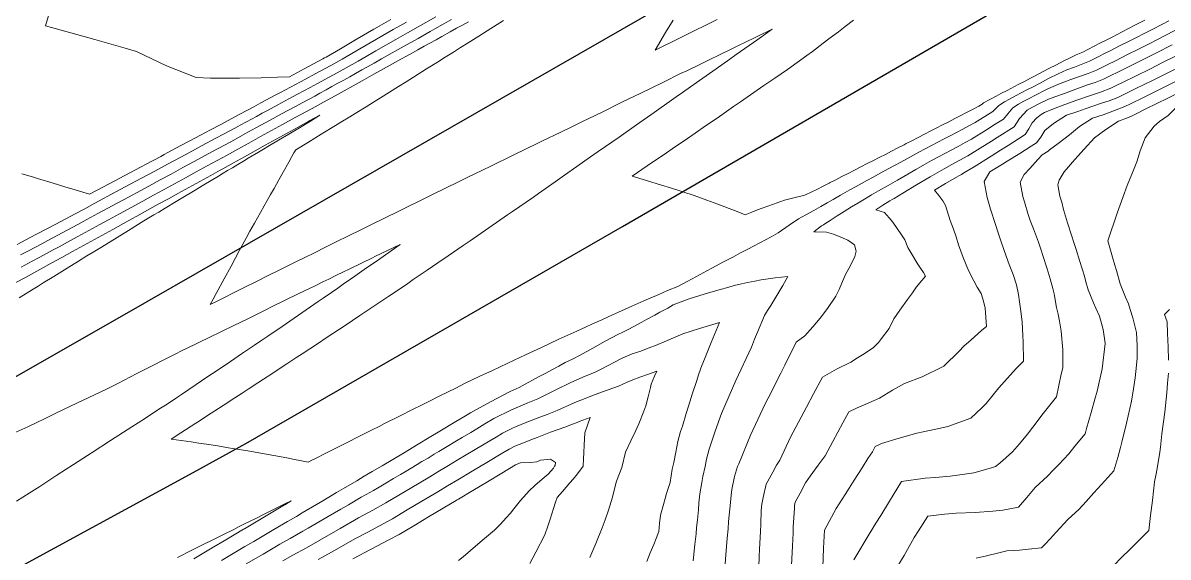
# Model space of a CAD drawing. Header units: inches. Extents: x 11351264 to 11356330, y 6702313 to 6706468.
# Drawn here: x 11354083.3 to 11354518.1, y 6704542.9 to 6704745.8 of the extents above; entities that cross this region are included whole.
import ezdxf

# ---------------------------------------------------------------- set-up
doc = ezdxf.new("R2010")
doc.units = ezdxf.units.IN
doc.header["$MEASUREMENT"] = 0
doc.layers.add('Shumate_Contours_clip1', color=7, linetype='Continuous', lineweight=0)
doc.layers.add('Shumate_Streets_clip1', color=7, linetype='Continuous')

msp = doc.modelspace()

# ---------------------------------------------------------------- linework, layer by layer
at = {"layer": 'Shumate_Contours_clip1'}
for points, elevation in [([(11354222.95, 6704747.02), (11354218.58, 6704744.49), (11354216.59, 6704743.35), (11354210.23, 6704739.66), (11354203.88, 6704735.98), (11354198.39, 6704732.8), (11354197.78, 6704732.45), (11354197.18, 6704732.13), (11354190.11, 6704728.36), (11354184.46, 6704725.35), (11354179.96, 6704725.19), (11354173.77, 6704724.97), (11354165.56, 6704724.79), (11354160.14, 6704724.73), (11354157.33, 6704724.75), (11354154.56, 6704724.74), (11354149.13, 6704725.08), (11354137.84, 6704729.5), (11354126.37, 6704734.94), (11354122.08, 6704736.15), (11354115.05, 6704738.15), (11354110.55, 6704739.42), (11354103.73, 6704741.4), (11354091.92, 6704744.64), (11354094.85, 6704754.44)], 1424), ([(11354240.08, 6704748.08), (11354233.42, 6704744.28), (11354229.33, 6704741.98), (11354224.87, 6704739.46), (11354217.32, 6704735.14), (11354210.55, 6704731.25), (11354207.17, 6704729.36), (11354202.67, 6704726.85), (11354199.53, 6704725.12), (11354195.13, 6704722.7), (11354192.42, 6704721.26), (11354187.61, 6704718.68), (11354184.31, 6704716.91), (11354180.1, 6704714.64), (11354176.22, 6704712.57), (11354174.2, 6704711.46), (11354171.96, 6704710.25), (11354170.03, 6704709.19), (11354168.16, 6704708.17), (11354165.85, 6704706.93), (11354164.07, 6704705.95), (11354159.46, 6704703.48), (11354156.6, 6704701.94), (11354151.39, 6704699.16), (11354149.14, 6704697.94), (11354143.32, 6704694.84), (11354138.24, 6704692.08), (11354133.37, 6704689.44), (11354125.97, 6704685.49), (11354118.64, 6704681.58), (11354110.59, 6704677.3), (11354106.77, 6704675.23), (11354103.12, 6704673.26), (11354095.79, 6704669.38), (11354088.47, 6704665.5), (11354086.08, 6704664.24), (11354081.15, 6704661.63)], 1420), ([(11354245.99, 6704747.04), (11354239.74, 6704743.5), (11354237.89, 6704742.45), (11354233.35, 6704739.91), (11354230.29, 6704738.2), (11354225.83, 6704735.71), (11354223.47, 6704734.36), (11354219.45, 6704732.08), (11354216.65, 6704730.47), (11354214.13, 6704729.07), (11354212.04, 6704727.9), (11354209.62, 6704726.56), (11354207.43, 6704725.34), (11354205.11, 6704724.05), (11354202.9, 6704722.84), (11354200.59, 6704721.56), (11354198.5, 6704720.41), (11354196.06, 6704719.07), (11354194.1, 6704717.99), (11354189.52, 6704715.54), (11354186.58, 6704713.95), (11354181.45, 6704711.18), (11354177.21, 6704708.86), (11354171.79, 6704705.89), (11354167.62, 6704703.62), (11354162.45, 6704700.78), (11354154.98, 6704696.76), (11354148.31, 6704693.17), (11354144.08, 6704690.85), (11354139.55, 6704688.38), (11354135.39, 6704686.12), (11354131.1, 6704683.78), (11354128.09, 6704682.17), (11354123.33, 6704679.61), (11354115.3, 6704675.31), (11354111.7, 6704673.34), (11354107.55, 6704671.09), (11354104.17, 6704669.25), (11354100.11, 6704667.05), (11354092.77, 6704663.13), (11354090.45, 6704661.9), (11354085.43, 6704659.22), (11354082.44, 6704657.64)], 1418), ([(11354518.32, 6704746.58), (11354515.93, 6704745.34), (11354512, 6704743.31), (11354509.58, 6704742.06), (11354505.55, 6704739.99), (11354503.1, 6704738.73), (11354499.65, 6704737.01), (11354496.32, 6704735.33), (11354493.91, 6704734.12), (11354491.51, 6704732.9), (11354488.32, 6704731.27), (11354485.11, 6704729.97), (11354482.61, 6704729.02), (11354479.65, 6704727.95), (11354476.42, 6704726.46), (11354472.73, 6704724.66), (11354469.24, 6704722.79), (11354466.86, 6704721.54), (11354464.46, 6704720.34), (11354462.55, 6704719.35), (11354460.18, 6704718.07), (11354457.84, 6704716.77), (11354456.03, 6704715.77), (11354453.85, 6704714.46), (11354451.54, 6704712.13), (11354444.85, 6704707.92), (11354442.47, 6704706.67), (11354440.17, 6704705.45), (11354437.79, 6704704.19), (11354435.41, 6704702.95), (11354433.06, 6704701.74), (11354430.67, 6704700.5), (11354428.28, 6704699.23), (11354425.92, 6704697.98), (11354423.52, 6704696.72), (11354416.66, 6704692.86), (11354414.28, 6704691.58), (11354410.22, 6704689.41), (11354406.15, 6704687.25), (11354403.76, 6704685.98), (11354399.65, 6704683.64), (11354397.28, 6704682.32), (11354393.78, 6704680.39), (11354390.99, 6704678.77), (11354388.65, 6704677.39), (11354386.27, 6704676.07), (11354383.58, 6704674.58), (11354380.5, 6704672.85), (11354377.78, 6704671.32), (11354374.27, 6704669.01), (11354370.04, 6704666.11), (11354367.41, 6704664.59), (11354365.53, 6704663.56), (11354360.65, 6704660.99), (11354358.57, 6704659.87), (11354355.8, 6704658.41), (11354353.15, 6704656.98), (11354349.29, 6704655.01), (11354344.87, 6704652.69), (11354342.98, 6704651.63), (11354340.23, 6704650.11), (11354337.43, 6704648.58), (11354335.46, 6704647.58), (11354332, 6704645.73), (11354328.06, 6704644.18), (11354324.78, 6704642.67), (11354319.1, 6704640.2), (11354314.55, 6704638.2), (11354309.49, 6704635.97), (11354307.18, 6704634.92), (11354303.11, 6704633.08), (11354299.35, 6704631.36), (11354297.21, 6704630.41), (11354293.6, 6704628.76), (11354286.83, 6704625.69), (11354280.2, 6704622.54), (11354274.17, 6704619.67), (11354269.77, 6704617.64), (11354264.53, 6704615.21), (11354261.28, 6704613.71), (11354259.29, 6704612.77), (11354256.47, 6704611.48), (11354253.67, 6704610.1), (11354251.26, 6704608.92), (11354247.61, 6704607.11), (11354241.57, 6704604.12), (11354236.93, 6704601.8), (11354234.6, 6704600.63), (11354231.49, 6704599.07), (11354226.04, 6704596.34), (11354220.59, 6704593.61), (11354218.52, 6704592.56), (11354215.94, 6704591.28), (11354213.12, 6704589.85), (11354210.3, 6704588.44), (11354206.62, 6704586.58), (11354204.66, 6704585.59), (11354199.02, 6704582.75), (11354193.64, 6704580.03), (11354193.29, 6704579.86), (11354191.6, 6704579), (11354188.43, 6704579.64), (11354186.37, 6704580.04), (11354183.51, 6704580.61), (11354178.58, 6704581.53), (11354173.65, 6704582.44), (11354168.76, 6704583.26), (11354166.16, 6704583.69), (11354161.42, 6704584.47), (11354157.29, 6704585.11), (11354153.02, 6704585.79), (11354150.11, 6704586.24), (11354147.17, 6704586.66), (11354143.4, 6704587.21), (11354139.64, 6704587.73), (11354143.29, 6704590.1), (11354149.01, 6704593.8), (11354149.63, 6704594.21), (11354154.77, 6704597.54), (11354160.67, 6704601.38), (11354162.43, 6704602.53), (11354166.57, 6704605.22), (11354168.83, 6704606.71), (11354172.46, 6704609.07), (11354174.66, 6704610.53), (11354177.76, 6704612.55), (11354180.96, 6704614.65), (11354183.55, 6704616.34), (11354187.26, 6704618.79), (11354189.33, 6704620.14), (11354195.11, 6704623.94), (11354198.86, 6704626.45), (11354205.61, 6704630.91), (11354211.28, 6704634.65), (11354216.94, 6704638.4), (11354222.21, 6704641.97), (11354228.88, 6704646.48), (11354231.52, 6704648.28), (11354236.85, 6704651.89), (11354240.82, 6704654.6), (11354244.79, 6704657.29), (11354250.41, 6704661.2), (11354253.08, 6704663.04), (11354260.2, 6704667.99), (11354267.35, 6704672.89), (11354269.23, 6704674.19), (11354277.14, 6704679.64), (11354279.02, 6704680.97), (11354285.4, 6704685.44), (11354288.89, 6704687.9), (11354293.63, 6704691.23), (11354298.75, 6704694.85), (11354301.73, 6704696.91), (11354309.64, 6704702.42), (11354316.28, 6704707.08), (11354322.93, 6704711.74), (11354329.56, 6704716.41), (11354331.32, 6704717.65), (11354333.72, 6704719.35), (11354338.94, 6704723.02), (11354342.7, 6704725.68), (11354346.55, 6704728.39), (11354351.68, 6704732.02), (11354354.16, 6704733.77), (11354360.67, 6704738.38), (11354361.94, 6704739.27), (11354367.74, 6704743.39), (11354362.09, 6704740.64), (11354361.01, 6704740.12), (11354354.79, 6704737.09), (11354352.44, 6704735.95), (11354347.53, 6704733.57), (11354343.88, 6704731.78), (11354340.28, 6704730.03), (11354335.32, 6704727.62), (11354333.02, 6704726.5), (11354326.47, 6704723.3), (11354317.86, 6704719.1), (11354310.76, 6704715.63), (11354303.43, 6704712.05), (11354300.51, 6704710.62), (11354295.72, 6704708.29), (11354291.49, 6704706.22), (11354287.49, 6704704.3), (11354280.54, 6704700.95), (11354278.61, 6704700.02), (11354269.71, 6704695.71), (11354260.92, 6704691.41), (11354254.66, 6704688.34), (11354252.22, 6704687.14), (11354248.9, 6704685.51), (11354243.52, 6704682.87), (11354238.62, 6704680.45), (11354234.82, 6704678.59), (11354228.36, 6704675.41), (11354225.75, 6704674.14), (11354215.61, 6704669.18), (11354211.39, 6704667.1), (11354207.17, 6704665.02), (11354202.03, 6704662.47), (11354198.14, 6704660.56), (11354193.98, 6704658.5), (11354189.82, 6704656.44), (11354187.9, 6704655.49), (11354185.66, 6704654.38), (11354183.44, 6704653.27), (11354181.15, 6704652.14), (11354175.71, 6704649.44), (11354172.94, 6704648.06), (11354166.27, 6704644.74), (11354156.83, 6704640.04), (11354154.42, 6704638.84), (11354155.49, 6704640.81), (11354156.69, 6704643.04), (11354159.66, 6704648.54), (11354162.31, 6704653.43), (11354163.83, 6704656.27), (11354165.56, 6704659.46), (11354168.01, 6704663.99), (11354169.52, 6704666.7), (11354171.19, 6704669.73), (11354173.49, 6704673.76), (11354174.94, 6704676.3), (11354176.09, 6704678.32), (11354177.36, 6704680.6), (11354178.65, 6704682.92), (11354180.5, 6704686.24), (11354182.07, 6704689.03), (11354184.22, 6704692.85), (11354185.43, 6704694.99), (11354186.21, 6704696.37), (11354186.91, 6704697.59), (11354191.71, 6704700.52), (11354196.57, 6704703.49), (11354201.98, 6704706.8), (11354204.01, 6704708.05), (11354207.39, 6704710.12), (11354209.4, 6704711.38), (11354213.58, 6704713.95), (11354216.36, 6704715.67), (11354219.13, 6704717.38), (11354222.48, 6704719.49), (11354225.91, 6704721.62), (11354228.78, 6704723.4), (11354231.64, 6704725.18), (11354236.58, 6704728.3), (11354241.29, 6704731.24), (11354243.02, 6704732.32), (11354246.81, 6704734.68), (11354249.48, 6704736.37), (11354252.31, 6704738.14), (11354256.46, 6704740.78), (11354259.52, 6704742.74), (11354265.73, 6704746.66)], 1416), ([(11354509.31, 6704746.84), (11354505.53, 6704744.89), (11354503.12, 6704743.64), (11354500.7, 6704742.4), (11354496.81, 6704740.39), (11354494.8, 6704739.38), (11354492.41, 6704738.16), (11354490.01, 6704736.93), (11354487.62, 6704735.7), (11354485.67, 6704734.69), (11354483.18, 6704733.64), (11354480.89, 6704732.52), (11354478.57, 6704731.34), (11354475.47, 6704729.76), (11354473.07, 6704728.55), (11354470.68, 6704727.32), (11354467.32, 6704725.55), (11354465.91, 6704724.8), (11354463.52, 6704723.57), (11354461.14, 6704722.33), (11354456.99, 6704720.16), (11354454.6, 6704718.9), (11354452.8, 6704717.96), (11354450.4, 6704716.69), (11354448.03, 6704715.42), (11354447.55, 6704714.97), (11354446.25, 6704714.15), (11354443.88, 6704712.93), (11354441.51, 6704711.71), (11354439.14, 6704710.48), (11354437.19, 6704709.48), (11354434.81, 6704708.26), (11354432.42, 6704707.03), (11354430.04, 6704705.81), (11354428, 6704704.76), (11354425.6, 6704703.52), (11354423.2, 6704702.29), (11354420.8, 6704701.05), (11354418.68, 6704699.96), (11354417.87, 6704699.51), (11354415.5, 6704698.29), (11354413.13, 6704697.07), (11354410.77, 6704695.86), (11354408.67, 6704694.78), (11354406.28, 6704693.56), (11354403.89, 6704692.33), (11354401.49, 6704691.11), (11354399.28, 6704689.98), (11354399.04, 6704689.84), (11354396.66, 6704688.62), (11354394.27, 6704687.4), (11354391.89, 6704686.18), (11354389.6, 6704685.02), (11354389.47, 6704684.94), (11354387.09, 6704683.74), (11354384.76, 6704682.55), (11354382.62, 6704681.47), (11354380.37, 6704680.52), (11354379.63, 6704680.29), (11354376.05, 6704679.38), (11354372.5, 6704678.4), (11354368.25, 6704676.93), (11354364.02, 6704675.4), (11354362.19, 6704674.75), (11354360.06, 6704673.91), (11354357.57, 6704672.93), (11354354.46, 6704674.13), (11354351.47, 6704675.28), (11354347.19, 6704676.91), (11354342.94, 6704678.47), (11354338.13, 6704680.19), (11354329.12, 6704683.11), (11354325.75, 6704684.16), (11354320.1, 6704685.94), (11354314.66, 6704687.57), (11354320.36, 6704691.46), (11354327.6, 6704696.4), (11354329.81, 6704697.91), (11354335.65, 6704701.9), (11354338.57, 6704703.93), (11354342.44, 6704706.63), (11354346.84, 6704709.65), (11354353.14, 6704713.99), (11354355.76, 6704715.79), (11354364.67, 6704721.94), (11354368.83, 6704724.8), (11354373.58, 6704728.09), (11354380.92, 6704733.36), (11354383.1, 6704734.94), (11354387.14, 6704738.04), (11354389.31, 6704739.68), (11354392.91, 6704742.43), (11354395.51, 6704744.38), (11354398.68, 6704746.8)], 1418), ([(11354346.87, 6704747.03), (11354341.79, 6704744.54), (11354339.19, 6704743.26), (11354332.85, 6704740.15), (11354323.32, 6704735.48), (11354327.3, 6704742.14), (11354330.13, 6704746.85)], 1418), ([(11354252.47, 6704746.21), (11354249.97, 6704744.84), (11354247.95, 6704743.71), (11354245.55, 6704742.39), (11354242.39, 6704740.61), (11354240.18, 6704739.39), (11354237.82, 6704738.08), (11354235.71, 6704736.92), (11354233.25, 6704735.54), (11354231.25, 6704734.44), (11354228.68, 6704733.01), (11354226.78, 6704731.96), (11354222.78, 6704729.69), (11354216.58, 6704726.26), (11354212.07, 6704723.76), (11354207.56, 6704721.26), (11354201.87, 6704718.12), (11354197.47, 6704715.69), (11354193.07, 6704713.27), (11354186.66, 6704709.8), (11354181.88, 6704707.17), (11354177.72, 6704704.88), (11354173.55, 6704702.59), (11354169.03, 6704700.11), (11354164.93, 6704697.85), (11354160.82, 6704695.6), (11354153.27, 6704691.51), (11354149.05, 6704689.19), (11354145, 6704686.97), (11354140.85, 6704684.69), (11354136.69, 6704682.41), (11354132.9, 6704680.33), (11354128.81, 6704678.08), (11354119.99, 6704673.33), (11354115.77, 6704671.02), (11354112.48, 6704669.21), (11354108.33, 6704666.94), (11354104.19, 6704664.67), (11354101.15, 6704663.01), (11354097.08, 6704660.79), (11354094.8, 6704659.57), (11354089.72, 6704656.84), (11354086.81, 6704655.29), (11354082.6, 6704652.98)], 1416), ([(11354228.96, 6704746.11), (11354223.91, 6704743.24), (11354217.55, 6704739.57), (11354211.22, 6704735.92), (11354204.48, 6704732.02), (11354200.22, 6704729.65), (11354196.15, 6704727.41), (11354188.64, 6704723.4), (11354181.13, 6704719.39), (11354179.09, 6704718.3), (11354173.62, 6704715.37), (11354170.96, 6704713.96), (11354168.27, 6704712.49), (11354165.68, 6704711.09), (11354162.59, 6704709.45), (11354158.22, 6704707.11), (11354154.5, 6704705.14), (11354150.76, 6704703.14), (11354146.41, 6704700.82), (11354143.31, 6704699.17), (11354138.31, 6704696.51), (11354136.94, 6704695.77), (11354135.63, 6704695.07), (11354130.09, 6704692.13), (11354128.24, 6704691.14), (11354122.02, 6704687.85), (11354113.94, 6704683.57), (11354108.57, 6704680.74), (11354103.18, 6704682.32), (11354099.21, 6704683.51), (11354094.75, 6704684.87), (11354088.87, 6704686.73), (11354086.88, 6704687.33), (11354082.95, 6704688.49)], 1422), ([(11354521.83, 6704743.49), (11354517.76, 6704741.37), (11354513.63, 6704739.23), (11354511.21, 6704737.99), (11354509.41, 6704737.07), (11354506.67, 6704735.69), (11354502.96, 6704733.84), (11354497.83, 6704731.28), (11354495.42, 6704730.08), (11354493.39, 6704729.06), (11354490.97, 6704727.84), (11354487.73, 6704726.59), (11354484.41, 6704725.43), (11354481.14, 6704724.23), (11354478.46, 6704723.21), (11354476.18, 6704722.36), (11354473.63, 6704721.19), (11354471.73, 6704720.32), (11354467.79, 6704718.3), (11354465.39, 6704717.11), (11354463.35, 6704716), (11354461.36, 6704714.89), (11354459.2, 6704713.58), (11354457.2, 6704711.26), (11354455.59, 6704709.25), (11354452.44, 6704707.26), (11354449.14, 6704705.17), (11354443.44, 6704701.64), (11354441.06, 6704700.35), (11354438.39, 6704698.9), (11354435.72, 6704697.49), (11354433.34, 6704696.23), (11354430.97, 6704694.93), (11354428.32, 6704693.5), (11354425.59, 6704691.95), (11354422.28, 6704690.06), (11354417.78, 6704687.47), (11354415.42, 6704686.07), (11354411.77, 6704684.04), (11354408.17, 6704682.05), (11354405.48, 6704680.46), (11354403.46, 6704679.24), (11354400.28, 6704677.31), (11354397.86, 6704675.87), (11354395.14, 6704674.18), (11354392.44, 6704672.47), (11354389.77, 6704670.74), (11354387.79, 6704669.41), (11354387.21, 6704669.07), (11354386.57, 6704668.68), (11354383.54, 6704666.47), (11354388.4, 6704666.34), (11354391.09, 6704665.55), (11354393.89, 6704664.45), (11354396.45, 6704663.29), (11354399.03, 6704661.54), (11354399.68, 6704659.15), (11354399.16, 6704657.12), (11354397.53, 6704653.61), (11354395.6, 6704650.29), (11354394.11, 6704646.7), (11354393.21, 6704644.54), (11354391.96, 6704641.99), (11354388.74, 6704637.34), (11354385.99, 6704633.68), (11354383.26, 6704630.38), (11354380.15, 6704626.94), (11354376.85, 6704624.51), (11354372.58, 6704615.84), (11354371.01, 6704612.82), (11354366.27, 6704603.31), (11354365.14, 6704601.15), (11354359.52, 6704589.17), (11354355.11, 6704578.38), (11354354.56, 6704577.32), (11354353.5, 6704573.48), (11354352.48, 6704568.56), (11354352.24, 6704566.38), (11354351.92, 6704563.7), (11354351.47, 6704558.86), (11354351.26, 6704556.42), (11354351.09, 6704553.61), (11354350.72, 6704550.07), (11354350.17, 6704543.72), (11354349.64, 6704536.82)], 1414), ([(11354519.59, 6704737.4), (11354517.68, 6704736.41), (11354515.73, 6704735.4), (11354513.67, 6704734.37), (11354509.61, 6704732.32), (11354505.85, 6704730.45), (11354503.03, 6704729.07), (11354499.33, 6704727.24), (11354496.06, 6704725.62), (11354493.63, 6704724.4), (11354490.38, 6704723.17), (11354487.51, 6704722.24), (11354483.06, 6704720.66), (11354478.72, 6704719.01), (11354475.1, 6704717.7), (11354472.74, 6704716.81), (11354468.78, 6704714.91), (11354466.66, 6704713.82), (11354464.65, 6704712.68), (11354461.63, 6704709.53), (11354459.67, 6704706.34), (11354453.25, 6704702.24), (11354451, 6704700.85), (11354446.76, 6704698.19), (11354442.01, 6704695.27), (11354438.99, 6704693.59), (11354436, 6704691.97), (11354433.05, 6704690.33), (11354427.82, 6704687.29), (11354422.61, 6704684.23), (11354417.44, 6704681.15), (11354414.16, 6704679.15), (11354413.32, 6704678.66), (11354412.5, 6704678.2), (11354409.85, 6704676.56), (11354407.09, 6704674.82), (11354410.48, 6704673.73), (11354412.18, 6704671.8), (11354413.53, 6704670.07), (11354415.18, 6704667.72), (11354416.93, 6704665.32), (11354418.2, 6704663.44), (11354419.31, 6704660.53), (11354420.76, 6704657.95), (11354422.86, 6704654.54), (11354424.11, 6704652.62), (11354425.19, 6704650.96), (11354426.04, 6704649.58), (11354424.61, 6704647.92), (11354422.53, 6704645.56), (11354421.02, 6704643.27), (11354419.22, 6704640.78), (11354416.31, 6704636.71), (11354414.02, 6704633.38), (11354412.14, 6704629.73), (11354409.35, 6704625.91), (11354408.18, 6704624.47), (11354406.28, 6704622.48), (11354402.76, 6704620.16), (11354400.12, 6704618.59), (11354397.61, 6704617), (11354392.18, 6704614.23), (11354386.87, 6704611.3), (11354383.5, 6704604.86), (11354380.82, 6704599.88), (11354376.82, 6704592.29), (11354374.79, 6704588.44), (11354370.67, 6704579.78), (11354369.41, 6704577.89), (11354368.01, 6704575.12), (11354365.45, 6704570.61), (11354364.34, 6704565.53), (11354363.88, 6704563.04), (11354363.59, 6704560.65), (11354363.47, 6704555.43), (11354363.3, 6704552.67), (11354362.97, 6704545.91), (11354362.9, 6704543.13), (11354362.76, 6704539.22)], 1412), ([(11354520.68, 6704733.06), (11354516.27, 6704730.81), (11354511.14, 6704728.24), (11354505.99, 6704725.72), (11354500.84, 6704723.19), (11354498.43, 6704722.01), (11354496.3, 6704720.96), (11354492.4, 6704719.53), (11354487.87, 6704717.99), (11354483.4, 6704716.41), (11354478.91, 6704714.84), (11354474.59, 6704713.18), (11354471.15, 6704711.69), (11354469.88, 6704710.95), (11354468.32, 6704709.66), (11354466.49, 6704707.8), (11354465.19, 6704705.57), (11354463.88, 6704703.34), (11354457.42, 6704699.27), (11354454.49, 6704697.45), (11354450.95, 6704695.21), (11354444.44, 6704691.17), (11354440.57, 6704688.81), (11354439.6, 6704688.26), (11354438.64, 6704687.73), (11354437.71, 6704687.21), (11354433.57, 6704684.74), (11354429.4, 6704682.26), (11354431.1, 6704680.22), (11354432.57, 6704678.19), (11354433.58, 6704676.37), (11354435.39, 6704670.7), (11354436.57, 6704667.45), (11354437.61, 6704664.59), (11354438.55, 6704661.44), (11354440.24, 6704656.66), (11354442.28, 6704651.7), (11354444.34, 6704647.77), (11354445.62, 6704645.48), (11354447.09, 6704643.02), (11354448.01, 6704640.08), (11354448.62, 6704637.51), (11354449.13, 6704630.43), (11354447.42, 6704629.03), (11354445.86, 6704627.73), (11354443.27, 6704625.48), (11354440.57, 6704623.03), (11354438.75, 6704621.06), (11354432.91, 6704615.46), (11354424.67, 6704611.38), (11354418.01, 6704608.87), (11354413.48, 6704606.27), (11354408.55, 6704603.26), (11354402.46, 6704600.67), (11354399.81, 6704599.45), (11354396.89, 6704598.08), (11354394.63, 6704593.89), (11354390.76, 6704586.78), (11354387.87, 6704581.32), (11354385.27, 6704577.84), (11354382.18, 6704573.61), (11354380.38, 6704571.13), (11354378.36, 6704567.22), (11354376.5, 6704563.8), (11354376.27, 6704562.52), (11354376.27, 6704561.51), (11354376.06, 6704557.88), (11354375.81, 6704554.43), (11354375.69, 6704552.13), (11354375.46, 6704547.11), (11354375.18, 6704539.83)], 1410), ([(11354525.75, 6704730.77), (11354516.98, 6704726.31), (11354512.66, 6704724.17), (11354508.56, 6704722.18), (11354506.4, 6704721.12), (11354502.36, 6704719.14), (11354498.99, 6704717.48), (11354495.74, 6704716.24), (11354492.79, 6704715.26), (11354486.65, 6704713.12), (11354483.77, 6704712.15), (11354479.56, 6704710.71), (11354474.62, 6704707.59), (11354471.3, 6704704.96), (11354469.75, 6704702.32), (11354468.18, 6704700.28), (11354466.06, 6704698.96), (11354461.75, 6704696.19), (11354457.05, 6704693.29), (11354455.25, 6704692.15), (11354450.42, 6704689.19), (11354448.29, 6704685.59), (11354449.36, 6704679.42), (11354450.69, 6704675.07), (11354452.55, 6704669.24), (11354453.6, 6704666.03), (11354454.74, 6704662.58), (11354456.68, 6704657.25), (11354457.79, 6704654.01), (11354459.25, 6704650.22), (11354460.52, 6704646.29), (11354461.28, 6704642.58), (11354461.73, 6704639.8), (11354462.09, 6704637.16), (11354462.65, 6704632.25), (11354462.99, 6704626.89), (11354463.1, 6704624.61), (11354463.17, 6704617.3), (11354460.5, 6704614.66), (11354457.01, 6704610.71), (11354453.83, 6704607.14), (11354449.01, 6704601.25), (11354447.32, 6704599.56), (11354443.16, 6704595.67), (11354434.45, 6704592.49), (11354431.63, 6704591.85), (11354425.14, 6704590.48), (11354422.68, 6704590.01), (11354416.03, 6704588.06), (11354409.3, 6704586), (11354408.26, 6704585.49), (11354406.92, 6704584.87), (11354405.87, 6704582.94), (11354404.09, 6704580.36), (11354401.95, 6704576.8), (11354398.94, 6704572.12), (11354396.96, 6704569.14), (11354395.44, 6704566.69), (11354392.08, 6704561.37), (11354387.64, 6704553.16), (11354387.29, 6704546.25), (11354386.96, 6704538.94)], 1408), ([(11354521.68, 6704723.84), (11354513.34, 6704719.68), (11354509.03, 6704717.58), (11354503.87, 6704715.07), (11354501.69, 6704714), (11354497.78, 6704712.49), (11354493.39, 6704710.87), (11354489.42, 6704709.56), (11354484.48, 6704706.44), (11354480.7, 6704703.26), (11354476.37, 6704699.99), (11354473.05, 6704697.63), (11354472.61, 6704697.12), (11354470.3, 6704695.68), (11354468.61, 6704693.85), (11354465.58, 6704690.46), (11354463.49, 6704688.18), (11354461.88, 6704685.33), (11354462.94, 6704679.89), (11354463.52, 6704677.77), (11354465.03, 6704672.96), (11354465.78, 6704670.75), (11354467.02, 6704667.54), (11354468.89, 6704662.53), (11354469.93, 6704659.48), (11354470.59, 6704657.46), (11354472.2, 6704652.37), (11354473.28, 6704648.64), (11354474.29, 6704644.86), (11354474.83, 6704642.84), (11354474.96, 6704642.11), (11354475.73, 6704637.68), (11354476.33, 6704635.12), (11354476.89, 6704632.55), (11354477.52, 6704628.7), (11354478.19, 6704621.6), (11354478.12, 6704614.84), (11354477.54, 6704612.41), (11354475.7, 6704603.75), (11354470.15, 6704596.8), (11354468.76, 6704594.94), (11354464.78, 6704589.62), (11354461.66, 6704585.87), (11354459.03, 6704582.94), (11354454.16, 6704578.59), (11354452.63, 6704577.38), (11354451.05, 6704576.79), (11354444.3, 6704574.96), (11354438.11, 6704574.05), (11354435.3, 6704573.69), (11354429.84, 6704573.2), (11354425.93, 6704572.93), (11354416.93, 6704571.68), (11354413.76, 6704566.45), (11354412.33, 6704564.14), (11354408.98, 6704558.69), (11354407.19, 6704555.76), (11354403.12, 6704549.1), (11354400.66, 6704545.08), (11354398.76, 6704541.9)], 1406), ([(11354524.59, 6704720.49), (11354518.04, 6704717.21), (11354509.71, 6704713.08), (11354505.41, 6704710.96), (11354504.42, 6704710.47), (11354502.67, 6704709.78), (11354499.28, 6704708.41), (11354494.41, 6704705.28), (11354490.18, 6704702.16), (11354486.24, 6704697.81), (11354482.66, 6704693.85), (11354478.58, 6704689.17), (11354476.76, 6704686.02), (11354476.33, 6704684.77), (11354476.2, 6704684.22), (11354477.04, 6704680.02), (11354477.7, 6704677.7), (11354478.34, 6704674.91), (11354479.91, 6704669.85), (11354481.54, 6704664.8), (11354482.2, 6704662.79), (11354483.16, 6704659.72), (11354484.65, 6704655.11), (11354486.31, 6704649.55), (11354486.87, 6704647.49), (11354487.71, 6704644.45), (11354489.79, 6704639.43), (11354490.69, 6704637.51), (11354492.01, 6704634.44), (11354493.48, 6704629.3), (11354494.15, 6704624.12), (11354494.16, 6704624), (11354493.12, 6704614.45), (11354491.16, 6704605.94), (11354490.33, 6704602.94), (11354488.84, 6704597.89), (11354487.14, 6704591.69), (11354486.6, 6704589.74), (11354482.75, 6704585.08), (11354480.39, 6704582.18), (11354476.67, 6704578.12), (11354474.45, 6704575.9), (11354472.29, 6704573.69), (11354467.66, 6704569.39), (11354464.53, 6704565.51), (11354461.34, 6704561.82), (11354455.37, 6704560.74), (11354451.62, 6704560.33), (11354444.88, 6704559.84), (11354437.63, 6704559.66), (11354433.21, 6704559.21), (11354426.94, 6704558.49), (11354423.32, 6704552.94), (11354421.67, 6704550.34), (11354417.84, 6704543.54), (11354414.08, 6704537.33)], 1404), ([(11354521.79, 6704714.26), (11354518.08, 6704710.55), (11354514.88, 6704708.31), (11354512.83, 6704706.55), (11354509.4, 6704702.15), (11354507.48, 6704697.2), (11354506.17, 6704692.98), (11354505.2, 6704690.5), (11354502.61, 6704684.06), (11354500.91, 6704679.42), (11354499.87, 6704676.7), (11354498.92, 6704673.84), (11354497.64, 6704670.06), (11354496.3, 6704666.45), (11354495.16, 6704663.07), (11354496.96, 6704656.87), (11354497.88, 6704653.8), (11354498.46, 6704651.79), (11354499.92, 6704646.7), (11354501.95, 6704641.67), (11354503.03, 6704639.05), (11354503.76, 6704637), (11354504.74, 6704633.75), (11354506.16, 6704628.2), (11354506.31, 6704623.32), (11354506.32, 6704621.21), (11354506.34, 6704618.35), (11354505.86, 6704613.35), (11354505.63, 6704610.95), (11354504.98, 6704606.85), (11354504.22, 6704602.12), (11354502.3, 6704593.82), (11354500.55, 6704586.57), (11354499.99, 6704584.48), (11354498.99, 6704580.77), (11354497.52, 6704575.72), (11354494.03, 6704571.9), (11354489.85, 6704567.37), (11354487, 6704564.05), (11354484.36, 6704561.18), (11354480.04, 6704557.15), (11354475.66, 6704552.38), (11354473.31, 6704549.89), (11354471.46, 6704547.86), (11354470.01, 6704546.38), (11354465.14, 6704545.92), (11354461.7, 6704545.55), (11354456.83, 6704545.24), (11354453.86, 6704544.49), (11354449.16, 6704543.35), (11354445.28, 6704542.46)], 1402), ([(11354081.89, 6704641.35), (11354087.15, 6704644.69), (11354089.03, 6704645.84), (11354091, 6704647.05), (11354095.02, 6704649.53), (11354100.05, 6704652.6), (11354104.46, 6704655.3), (11354107.62, 6704657.28), (11354109.95, 6704658.72), (11354112.45, 6704660.28), (11354116.4, 6704662.69), (11354119.1, 6704664.33), (11354123.41, 6704666.95), (11354129.26, 6704670.57), (11354133.05, 6704672.86), (11354134.88, 6704673.96), (11354137.26, 6704675.39), (11354141.47, 6704677.93), (11354144.02, 6704679.46), (11354148.03, 6704681.87), (11354152.04, 6704684.27), (11354157.55, 6704687.57), (11354159.38, 6704688.69), (11354161.02, 6704689.68), (11354162.85, 6704690.77), (11354164.94, 6704692.02), (11354167.01, 6704693.26), (11354168.85, 6704694.36), (11354172.77, 6704696.7), (11354175.32, 6704698.22), (11354176.32, 6704698.82), (11354180.31, 6704701.2), (11354184.3, 6704703.58), (11354188.29, 6704705.95), (11354191.81, 6704708.05), (11354192.45, 6704708.44), (11354196.08, 6704710.77), (11354192.03, 6704708.53), (11354191.84, 6704708.43), (11354187.79, 6704706.19), (11354183.63, 6704703.89), (11354179.48, 6704701.59), (11354175.32, 6704699.29), (11354171.51, 6704697.19), (11354167.41, 6704694.92), (11354163.3, 6704692.65), (11354159.19, 6704690.39), (11354158.21, 6704689.86), (11354154.61, 6704687.86), (11354150.46, 6704685.57), (11354146.3, 6704683.28), (11354142.15, 6704680.99), (11354138.8, 6704679.14), (11354134.71, 6704676.88), (11354130.61, 6704674.62), (11354126.51, 6704672.36), (11354124.65, 6704671.36), (11354121.55, 6704669.64), (11354117.41, 6704667.36), (11354113.26, 6704665.08), (11354109.12, 6704662.79), (11354106.28, 6704661.23), (11354102.19, 6704658.98), (11354098.11, 6704656.73), (11354094.03, 6704654.49), (11354091.17, 6704652.95), (11354088.64, 6704651.56), (11354084.51, 6704649.28), (11354080.37, 6704647.01)], 1414), ([(11354080.9, 6704564.1), (11354085.65, 6704567.18), (11354089.69, 6704569.78), (11354096.16, 6704573.97), (11354102.53, 6704578.09), (11354109.61, 6704582.66), (11354116.58, 6704587.16), (11354124.61, 6704592.34), (11354129.46, 6704595.46), (11354131.5, 6704596.78), (11354135.59, 6704599.44), (11354138.02, 6704601.04), (11354141.57, 6704603.36), (11354143.93, 6704604.96), (11354146.34, 6704606.58), (11354149.12, 6704608.47), (11354151.11, 6704609.81), (11354154.3, 6704611.98), (11354156.24, 6704613.26), (11354162.06, 6704617.16), (11354166.73, 6704620.34), (11354171.17, 6704623.37), (11354173.96, 6704625.27), (11354176.26, 6704626.84), (11354181.72, 6704630.52), (11354186.28, 6704633.66), (11354190.83, 6704636.8), (11354195.38, 6704639.94), (11354197.3, 6704641.27), (11354200.51, 6704643.45), (11354202.84, 6704645.08), (11354204.95, 6704646.53), (11354207.69, 6704648.45), (11354209.38, 6704649.62), (11354213.8, 6704652.71), (11354217.39, 6704655.23), (11354218.85, 6704656.24), (11354226.51, 6704661.64), (11354216.96, 6704657.01), (11354216.06, 6704656.58), (11354212.13, 6704654.67), (11354207.14, 6704652.25), (11354204.98, 6704651.2), (11354202.15, 6704649.83), (11354199.44, 6704648.51), (11354197.16, 6704647.41), (11354194.52, 6704646.11), (11354187.82, 6704642.86), (11354182.91, 6704640.46), (11354178, 6704638.06), (11354175.49, 6704636.83), (11354168.89, 6704633.57), (11354163.08, 6704630.73), (11354159, 6704628.74), (11354153.76, 6704626.17), (11354150.89, 6704624.77), (11354148.53, 6704623.62), (11354146.13, 6704622.45), (11354143.28, 6704621.07), (11354141.37, 6704620.14), (11354135.59, 6704617.23), (11354133.34, 6704616.09), (11354126.56, 6704612.65), (11354119.32, 6704608.9), (11354115.74, 6704607.08), (11354112.4, 6704605.38), (11354104.04, 6704601.44), (11354098.49, 6704598.8), (11354096.1, 6704597.7), (11354091.78, 6704595.57), (11354088.54, 6704594.03), (11354085.21, 6704592.39), (11354080.65, 6704590.33)], 1414), ([(11354158.64, 6704541.63), (11354162.48, 6704543.92), (11354167.59, 6704546.96), (11354170.94, 6704548.89), (11354174.78, 6704551.14), (11354178.62, 6704553.39), (11354183.72, 6704556.4), (11354187.12, 6704558.36), (11354189.39, 6704559.71), (11354194.76, 6704562.87), (11354197.22, 6704564.34), (11354202.4, 6704567.39), (11354205.06, 6704568.98), (11354210.04, 6704571.91), (11354212.89, 6704573.62), (11354215.96, 6704575.37), (11354219.7, 6704577.59), (11354223.75, 6704580.01), (11354227.8, 6704582.44), (11354233.41, 6704585.81), (11354237.53, 6704588.29), (11354241.64, 6704590.77), (11354243.44, 6704591.85), (11354245.76, 6704593.25), (11354247.64, 6704594.38), (11354250.69, 6704596.17), (11354253.22, 6704597.71), (11354258.05, 6704600.35), (11354262.96, 6704602.96), (11354268.27, 6704605.74), (11354271.75, 6704607.38), (11354273.94, 6704608.6), (11354276.78, 6704610.07), (11354279.03, 6704611.32), (11354281.8, 6704612.76), (11354284.12, 6704614.06), (11354286.82, 6704615.45), (11354289.21, 6704616.79), (11354292.03, 6704618.1), (11354294.84, 6704619.65), (11354299.65, 6704622.32), (11354304.32, 6704624.86), (11354309.42, 6704627.6), (11354311.13, 6704628.35), (11354313.34, 6704629.42), (11354318.28, 6704632.11), (11354320.06, 6704633.14), (11354323.19, 6704634.81), (11354325.12, 6704635.93), (11354328.1, 6704637.51), (11354330.17, 6704638.73), (11354336.22, 6704640.94), (11354343.62, 6704643.21), (11354347.64, 6704644.44), (11354351.27, 6704645.46), (11354353.32, 6704646.09), (11354356.16, 6704646.73), (11354358.42, 6704647.23), (11354361.15, 6704647.72), (11354363.63, 6704648.21), (11354368.97, 6704649.02), (11354373.72, 6704649.53), (11354371.88, 6704646.09), (11354369.61, 6704642.23), (11354367.26, 6704638.43), (11354366.06, 6704636.51), (11354364.91, 6704634.63), (11354362.19, 6704628.33), (11354361.11, 6704625.71), (11354359.87, 6704622.63), (11354354.04, 6704609.99), (11354348.49, 6704597.44), (11354346.14, 6704590.71), (11354345.34, 6704588.43), (11354343.85, 6704583.92), (11354342.84, 6704580.09), (11354342.31, 6704577.32), (11354341.43, 6704573.48), (11354341.01, 6704571.29), (11354340.33, 6704566.96), (11354339.93, 6704563.48), (11354339.75, 6704560.83), (11354339.42, 6704557.09), (11354339.1, 6704554.1), (11354338.88, 6704551.81), (11354338.41, 6704547.66), (11354337.72, 6704541.48)], 1416), ([(11354518.59, 6704636.92), (11354516.77, 6704635.1), (11354517.74, 6704632.23), (11354517.91, 6704627.77), (11354517.98, 6704625.27), (11354518.07, 6704622.74), (11354518.22, 6704617.72)], 1400), ([(11354168.08, 6704540.41), (11354174.49, 6704544.06), (11354178.35, 6704546.29), (11354180.89, 6704547.77), (11354184.78, 6704550.01), (11354189.57, 6704552.74), (11354191.56, 6704553.86), (11354196.14, 6704556.55), (11354199.24, 6704558.34), (11354203.97, 6704561.11), (11354206.92, 6704562.81), (11354211.79, 6704565.68), (11354213.59, 6704566.67), (11354216.4, 6704568.27), (11354218.51, 6704569.43), (11354221.09, 6704570.97), (11354224.05, 6704572.73), (11354226.71, 6704574.31), (11354228.86, 6704575.6), (11354230.77, 6704576.74), (11354232.99, 6704578.06), (11354234.82, 6704579.16), (11354237.11, 6704580.53), (11354239.49, 6704581.96), (11354241.23, 6704583.01), (11354243.69, 6704584.5), (11354247.89, 6704587.04), (11354250.02, 6704588.3), (11354253.4, 6704590.28), (11354255.63, 6704591.6), (11354258.64, 6704593.47), (11354262.07, 6704595.5), (11354268.86, 6704598.86), (11354271.47, 6704599.95), (11354275.01, 6704601.45), (11354278.86, 6704603.05), (11354280.77, 6704604.04), (11354284.08, 6704605.62), (11354285.91, 6704606.57), (11354291.05, 6704609.08), (11354295.93, 6704611.19), (11354300.54, 6704613.09), (11354303.14, 6704614.38), (11354305.26, 6704615.57), (11354308.17, 6704617.07), (11354310.29, 6704618.21), (11354311.06, 6704618.61), (11354314.63, 6704620.06), (11354317.94, 6704621.09), (11354321.37, 6704622.53), (11354323.43, 6704623.33), (11354327.66, 6704625.02), (11354333.91, 6704627.75), (11354340.22, 6704629.78), (11354345.25, 6704631.21), (11354347.84, 6704631.95), (11354345.91, 6704627.41), (11354344.65, 6704624.39), (11354342.03, 6704618.02), (11354341.05, 6704615.67), (11354339.97, 6704612.57), (11354339.05, 6704609.66), (11354337.28, 6704604.36), (11354336.68, 6704602.28), (11354335.18, 6704597.46), (11354333.69, 6704592.59), (11354333.03, 6704590.58), (11354331.98, 6704586.78), (11354331.17, 6704582.82), (11354330.38, 6704578.85), (11354329.84, 6704576.31), (11354329.01, 6704571.22), (11354327.71, 6704567.07), (11354327.15, 6704565.12), (11354326.51, 6704562.95), (11354325.36, 6704558.81), (11354325, 6704555.74), (11354324.7, 6704552.6), (11354323.69, 6704549.96), (11354322.84, 6704547.73), (11354321.49, 6704544.53), (11354320.19, 6704541.31)], 1418), ([(11354181.95, 6704541.44), (11354185.84, 6704543.64), (11354190.91, 6704546.49), (11354196.02, 6704549.35), (11354203.75, 6704553.78), (11354210.7, 6704557.78), (11354216.13, 6704560.76), (11354221.08, 6704563.47), (11354228.13, 6704567.69), (11354233.75, 6704571.03), (11354237.8, 6704573.46), (11354240.82, 6704575.26), (11354244.93, 6704577.74), (11354248.14, 6704579.67), (11354254.96, 6704583.73), (11354260.55, 6704587.05), (11354262.96, 6704588.5), (11354265.39, 6704589.93), (11354269.44, 6704592), (11354270.08, 6704592.27), (11354273.32, 6704593.63), (11354275.59, 6704594.58), (11354278.51, 6704595.67), (11354282.35, 6704597.13), (11354286.16, 6704598.61), (11354292.83, 6704601.63), (11354297.39, 6704603.39), (11354299.62, 6704604.24), (11354303.38, 6704605.64), (11354309.47, 6704607.83), (11354312.77, 6704609.29), (11354314.91, 6704610.19), (11354317.59, 6704611.27), (11354320.43, 6704612.3), (11354323.97, 6704613.56), (11354323.11, 6704611.63), (11354321.89, 6704608.58), (11354321.54, 6704607.3), (11354320.64, 6704603.8), (11354319.83, 6704600.32), (11354319, 6704598.33), (11354317.14, 6704593.54), (11354315.86, 6704590.76), (11354314.11, 6704587.03), (11354312.15, 6704582.8), (11354310.68, 6704576.96), (11354308.64, 6704571.76), (11354307.83, 6704568.29), (11354307.21, 6704565.65), (11354305.62, 6704560.71), (11354304.35, 6704557.08), (11354303.22, 6704554.06), (11354300.82, 6704548.12), (11354300.08, 6704546.35), (11354298.53, 6704542.8)], 1420), ([(11354518.28, 6704612.74), (11354517.92, 6704608.93), (11354517.65, 6704605.3), (11354517.4, 6704602.86), (11354516.86, 6704597.93), (11354515.77, 6704589.72), (11354515.17, 6704584.7), (11354514.97, 6704582.79), (11354513.91, 6704576.53), (11354513.47, 6704573.88), (11354513, 6704571.44), (11354512.14, 6704564.44), (11354511.44, 6704558.74), (11354510.74, 6704553.01), (11354507.11, 6704549.39), (11354502.81, 6704545), (11354501.31, 6704543.65), (11354496.65, 6704538.82)], 1400), ([(11354195.37, 6704541.98), (11354200.51, 6704544.81), (11354209.62, 6704549.96), (11354214.21, 6704552.44), (11354218.68, 6704554.84), (11354223.64, 6704557.5), (11354229.18, 6704560.81), (11354234.72, 6704564.13), (11354240.79, 6704567.75), (11354244.52, 6704569.98), (11354248.39, 6704572.31), (11354253.89, 6704575.59), (11354259.4, 6704578.88), (11354265.46, 6704582.5), (11354267.92, 6704583.9), (11354270.04, 6704585.05), (11354273.34, 6704586.34), (11354276.11, 6704587.41), (11354278.55, 6704588.39), (11354283.6, 6704590.3), (11354289.05, 6704592.31), (11354291.96, 6704593.39), (11354293.69, 6704594.03), (11354294.56, 6704594.41), (11354298.7, 6704595.88), (11354296.68, 6704590.09), (11354296.43, 6704585.38), (11354296.21, 6704582.58), (11354296.17, 6704580.28), (11354296.01, 6704577.45), (11354293.88, 6704574.58), (11354292.18, 6704572.53), (11354290.94, 6704571.06), (11354289.52, 6704569.47), (11354288.11, 6704567.88), (11354286.15, 6704565.58), (11354285.57, 6704563.78), (11354284.77, 6704561.32), (11354283.48, 6704557.38), (11354282.59, 6704554.65), (11354281.51, 6704551.32), (11354278.1, 6704544.8), (11354275.76, 6704540.53)], 1422), ([(11354208.54, 6704542.21), (11354211.28, 6704543.65), (11354213.13, 6704544.65), (11354217.71, 6704547.07), (11354222.29, 6704549.49), (11354226.21, 6704551.54), (11354231.75, 6704554.85), (11354237.29, 6704558.16), (11354242.82, 6704561.47), (11354247.83, 6704564.46), (11354248.23, 6704564.7), (11354248.64, 6704564.95), (11354254.14, 6704568.24), (11354259.65, 6704571.53), (11354265.15, 6704574.82), (11354270.38, 6704577.94), (11354270.63, 6704578.09), (11354272.27, 6704578.71), (11354275.98, 6704578.88), (11354278.44, 6704579.07), (11354279.79, 6704579.72), (11354283.58, 6704580.09), (11354285.46, 6704578.79), (11354285.37, 6704577.66), (11354285.15, 6704577.39), (11354284.74, 6704576.66), (11354282.72, 6704574.43), (11354280.46, 6704572.51), (11354277.66, 6704570.13), (11354275.49, 6704568.07), (11354272.23, 6704564.37), (11354269.75, 6704561.3), (11354268.42, 6704559.6), (11354266.79, 6704557.83), (11354264.59, 6704555.44), (11354262.33, 6704553.12), (11354257.75, 6704549.29), (11354253.23, 6704545.45), (11354250.45, 6704543.08), (11354248.73, 6704541.6)], 1424), ([(11354148.23, 6704542.22), (11354151.41, 6704544.12), (11354151.98, 6704544.49), (11354155.82, 6704546.78), (11354159.65, 6704549.08), (11354163.49, 6704551.37), (11354167.09, 6704553.52), (11354167.4, 6704553.69), (11354171.22, 6704555.98), (11354175.04, 6704558.26), (11354178.86, 6704560.54), (11354182.65, 6704562.81), (11354182.7, 6704562.83), (11354185.1, 6704564.27), (11354182.78, 6704563.12), (11354182.49, 6704562.98), (11354178.96, 6704561.23), (11354175.19, 6704559.36), (11354171.43, 6704557.49), (11354167.66, 6704555.62), (11354165.45, 6704554.51), (11354163.35, 6704553.46), (11354159.49, 6704551.54), (11354155.63, 6704549.61), (11354151.77, 6704547.68), (11354147.4, 6704545.49), (11354141.97, 6704542.78)], 1414)]:
    msp.add_lwpolyline(points, dxfattribs=dict(at, elevation=elevation))
at = {"layer": 'Shumate_Streets_clip1', "color": 5}
for points in [[(11354121, 6704634.5), (11354304, 6704739.5), (11354613, 6704917), (11354615, 6704918.5)], [(11354148, 6704575), (11354168, 6704586), (11354311, 6704668.5), (11354449, 6704748.5), (11354654, 6704864)]]:
    msp.add_lwpolyline(points, dxfattribs=at)
at = {"layer": 'Shumate_Streets_clip1', "color": 2}
for points in [[(11353705, 6704400), (11353845, 6704477), (11354121, 6704634.5)], [(11353009, 6704041), (11353048, 6704055), (11353086, 6704067.5), (11353125, 6704080.5), (11353163, 6704093.5), (11353201, 6704106.5), (11353239, 6704120), (11353277, 6704134), (11353315, 6704147.5), (11353353, 6704162), (11353391, 6704176), (11353480, 6704216), (11353577, 6704259), (11353657, 6704301), (11353783, 6704367.5), (11354057, 6704525.5), (11354148, 6704575)]]:
    msp.add_lwpolyline(points, dxfattribs=at)

doc.saveas('drawing.dxf')
